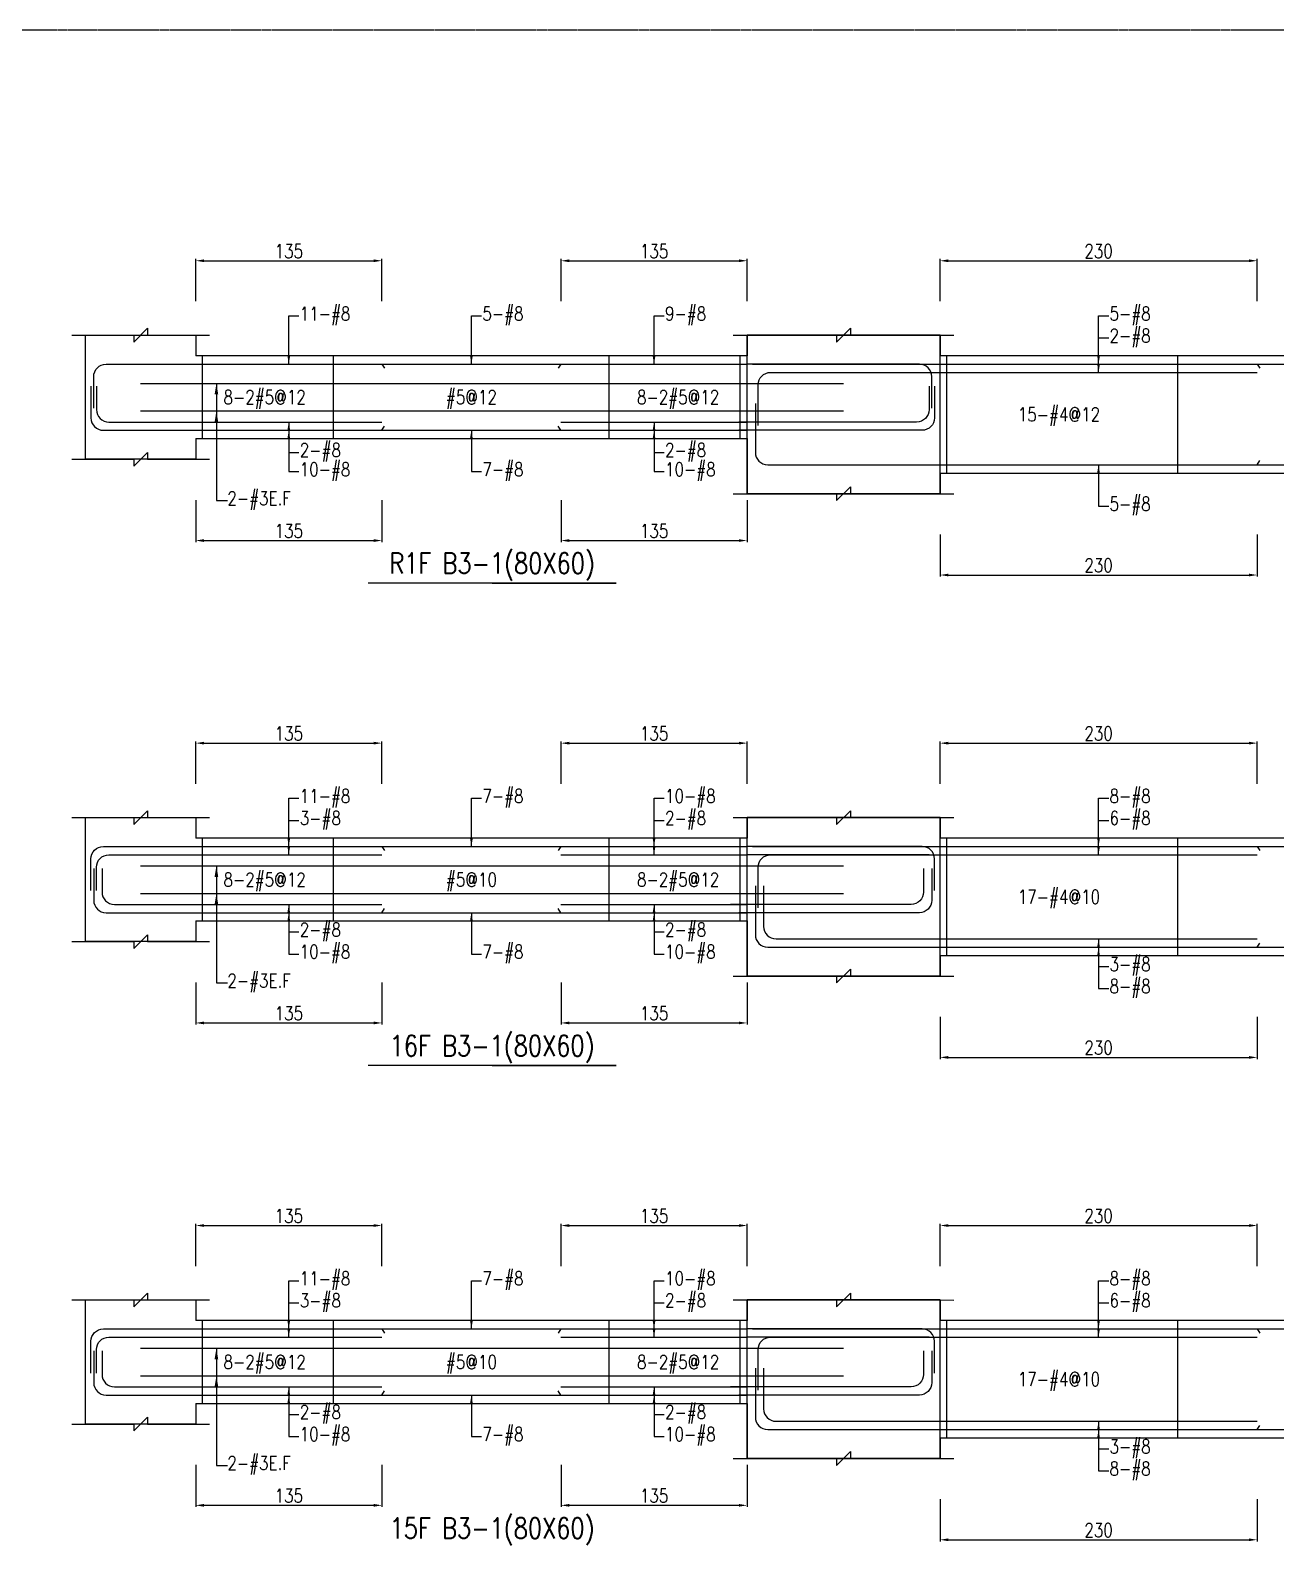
# Model space of a CAD drawing. Header units: millimetres. Extents: x 0 to 84580, y -12276 to 4373.
# Drawn here: x 40693 to 41597, y 969 to 2069 of the extents above; entities that cross this region are included whole.
import ezdxf
from ezdxf.enums import TextEntityAlignment as Align

# ---------------------------------------------------------------- set-up
doc = ezdxf.new("R2010")
doc.units = ezdxf.units.MM
doc.header["$MEASUREMENT"] = 0
doc.linetypes.add('CENTER', pattern=[2, 1.25, -0.25, 0.25, -0.25])
for name, color, linetype in [('S-DIM', 2, 'Continuous'), ('S-GRID', 1, 'CENTER'), ('S-LEADER', 2, 'Continuous'), ('S-RC', 130, 'Continuous'), ('S-REINF', 6, 'Continuous'), ('S-TEXT', 2, 'Continuous')]:
    doc.layers.add(name, color=color, linetype=linetype)
doc.styles.add('CS4', font='romans.shx', dxfattribs={"width": 0.8, "bigfont": 'lsp.shx'})
doc.styles.get("Standard").update_dxf_attribs({"font": 'arial.ttf'})
doc.dimstyles.new('ISO-25', dxfattribs={"dimtxt": 2.5, "dimasz": 2.5, "dimexe": 1.25, "dimexo": 0.625, "dimtad": 1, "dimtxsty": 'Standard', "dimcen": 2.5, "dimadec": 0, "dimazin": 0, "dimtfac": 1, "dimtmove": 0, "dimatfit": 3, "dimfxl": 0, "dimarcsym": 0})

# ---------------------------------------------------------------- blocks, each defined once
blk = doc.blocks.new('*D421')
at = {"layer": 'DEFPOINTS', "color": 0, "transparency": 16777216}
for p in [(40948.2, 1201.8), (40813.2, 1171.8), (40948.2, 1171.8)]:
    blk.add_point(p, dxfattribs=at)
at = {"layer": 'S-DIM', "color": 0, "lineweight": -2, "transparency": 16777216}
for p, q in [((40813.2, 1172.4), (40813.2, 1203.1)), ((40819.2, 1201.8), (40942.2, 1201.8)), ((40948.2, 1172.4), (40948.2, 1203.1))]:
    blk.add_line(p, q, dxfattribs=at)
at = {"layer": 'S-DIM', "color": 0, "transparency": 16777216}
for points in [[(40819.2, 1202.8), (40819.2, 1200.8), (40813.2, 1201.8)], [(40942.2, 1202.8), (40942.2, 1200.8), (40948.2, 1201.8)]]:
    blk.add_solid(points, dxfattribs=at)
at = {"layer": 'S-DIM', "color": 0, "transparency": 16777216, "insert": (40880.7, 1208.8), "char_height": 10, "attachment_point": 5, "style": 'CS4'}
blk.add_mtext('135', dxfattribs=at)
blk = doc.blocks.new('*D422')
at = {"layer": 'DEFPOINTS', "color": 0, "transparency": 16777216}
for p in [(41213.2, 1201.8), (41078.2, 1171.8), (41213.2, 1171.8)]:
    blk.add_point(p, dxfattribs=at)
at = {"layer": 'S-DIM', "color": 0, "lineweight": -2, "transparency": 16777216}
for p, q in [((41078.2, 1172.4), (41078.2, 1203.1)), ((41084.2, 1201.8), (41207.2, 1201.8)), ((41213.2, 1172.4), (41213.2, 1203.1))]:
    blk.add_line(p, q, dxfattribs=at)
at = {"layer": 'S-DIM', "color": 0, "transparency": 16777216}
for points in [[(41084.2, 1202.8), (41084.2, 1200.8), (41078.2, 1201.8)], [(41207.2, 1202.8), (41207.2, 1200.8), (41213.2, 1201.8)]]:
    blk.add_solid(points, dxfattribs=at)
at = {"layer": 'S-DIM', "color": 0, "transparency": 16777216, "insert": (41145.7, 1208.8), "char_height": 10, "attachment_point": 5, "style": 'CS4'}
blk.add_mtext('135', dxfattribs=at)
blk = doc.blocks.new('*D423')
at = {"layer": 'DEFPOINTS', "color": 0, "transparency": 16777216}
for p in [(40813.2, 1028.8), (40948.2, 1028.8), (40948.2, 998.8)]:
    blk.add_point(p, dxfattribs=at)
at = {"layer": 'S-DIM', "color": 0, "lineweight": -2, "transparency": 16777216}
for p, q in [((40813.2, 1028.2), (40813.2, 997.6)), ((40948.2, 1028.2), (40948.2, 997.6)), ((40819.2, 998.8), (40942.2, 998.8))]:
    blk.add_line(p, q, dxfattribs=at)
at = {"layer": 'S-DIM', "color": 0, "transparency": 16777216}
for points in [[(40819.2, 999.8), (40819.2, 997.8), (40813.2, 998.8)], [(40942.2, 999.8), (40942.2, 997.8), (40948.2, 998.8)]]:
    blk.add_solid(points, dxfattribs=at)
at = {"layer": 'S-DIM', "color": 0, "transparency": 16777216, "insert": (40880.7, 1005.8), "char_height": 10, "attachment_point": 5, "style": 'CS4'}
blk.add_mtext('135', dxfattribs=at)
blk = doc.blocks.new('*D424')
at = {"layer": 'DEFPOINTS', "color": 0, "transparency": 16777216}
for p in [(41078.2, 1028.8), (41213.2, 1028.8), (41213.2, 998.8)]:
    blk.add_point(p, dxfattribs=at)
at = {"layer": 'S-DIM', "color": 0, "lineweight": -2, "transparency": 16777216}
for p, q in [((41078.2, 1028.2), (41078.2, 997.6)), ((41213.2, 1028.2), (41213.2, 997.6)), ((41084.2, 998.8), (41207.2, 998.8))]:
    blk.add_line(p, q, dxfattribs=at)
at = {"layer": 'S-DIM', "color": 0, "transparency": 16777216}
for points in [[(41084.2, 999.8), (41084.2, 997.8), (41078.2, 998.8)], [(41207.2, 999.8), (41207.2, 997.8), (41213.2, 998.8)]]:
    blk.add_solid(points, dxfattribs=at)
at = {"layer": 'S-DIM', "color": 0, "transparency": 16777216, "insert": (41145.7, 1005.8), "char_height": 10, "attachment_point": 5, "style": 'CS4'}
blk.add_mtext('135', dxfattribs=at)
blk = doc.blocks.new('*D439')
at = {"layer": 'DEFPOINTS', "color": 0, "transparency": 16777216}
for p in [(40948.2, 1551.8), (40813.2, 1521.8), (40948.2, 1521.8)]:
    blk.add_point(p, dxfattribs=at)
at = {"layer": 'S-DIM', "color": 0, "lineweight": -2, "transparency": 16777216}
for p, q in [((40813.2, 1522.4), (40813.2, 1553.1)), ((40819.2, 1551.8), (40942.2, 1551.8)), ((40948.2, 1522.4), (40948.2, 1553.1))]:
    blk.add_line(p, q, dxfattribs=at)
at = {"layer": 'S-DIM', "color": 0, "transparency": 16777216}
for points in [[(40819.2, 1552.8), (40819.2, 1550.8), (40813.2, 1551.8)], [(40942.2, 1552.8), (40942.2, 1550.8), (40948.2, 1551.8)]]:
    blk.add_solid(points, dxfattribs=at)
at = {"layer": 'S-DIM', "color": 0, "transparency": 16777216, "insert": (40880.7, 1558.8), "char_height": 10, "attachment_point": 5, "style": 'CS4'}
blk.add_mtext('135', dxfattribs=at)
blk = doc.blocks.new('*D440')
at = {"layer": 'DEFPOINTS', "color": 0, "transparency": 16777216}
for p in [(41213.2, 1551.8), (41078.2, 1521.8), (41213.2, 1521.8)]:
    blk.add_point(p, dxfattribs=at)
at = {"layer": 'S-DIM', "color": 0, "lineweight": -2, "transparency": 16777216}
for p, q in [((41078.2, 1522.4), (41078.2, 1553.1)), ((41084.2, 1551.8), (41207.2, 1551.8)), ((41213.2, 1522.4), (41213.2, 1553.1))]:
    blk.add_line(p, q, dxfattribs=at)
at = {"layer": 'S-DIM', "color": 0, "transparency": 16777216}
for points in [[(41084.2, 1552.8), (41084.2, 1550.8), (41078.2, 1551.8)], [(41207.2, 1552.8), (41207.2, 1550.8), (41213.2, 1551.8)]]:
    blk.add_solid(points, dxfattribs=at)
at = {"layer": 'S-DIM', "color": 0, "transparency": 16777216, "insert": (41145.7, 1558.8), "char_height": 10, "attachment_point": 5, "style": 'CS4'}
blk.add_mtext('135', dxfattribs=at)
blk = doc.blocks.new('*D441')
at = {"layer": 'DEFPOINTS', "color": 0, "transparency": 16777216}
for p in [(40813.2, 1378.8), (40948.2, 1378.8), (40948.2, 1348.8)]:
    blk.add_point(p, dxfattribs=at)
at = {"layer": 'S-DIM', "color": 0, "lineweight": -2, "transparency": 16777216}
for p, q in [((40813.2, 1378.2), (40813.2, 1347.6)), ((40948.2, 1378.2), (40948.2, 1347.6)), ((40819.2, 1348.8), (40942.2, 1348.8))]:
    blk.add_line(p, q, dxfattribs=at)
at = {"layer": 'S-DIM', "color": 0, "transparency": 16777216}
for points in [[(40819.2, 1349.8), (40819.2, 1347.8), (40813.2, 1348.8)], [(40942.2, 1349.8), (40942.2, 1347.8), (40948.2, 1348.8)]]:
    blk.add_solid(points, dxfattribs=at)
at = {"layer": 'S-DIM', "color": 0, "transparency": 16777216, "insert": (40880.7, 1355.8), "char_height": 10, "attachment_point": 5, "style": 'CS4'}
blk.add_mtext('135', dxfattribs=at)
blk = doc.blocks.new('*D442')
at = {"layer": 'DEFPOINTS', "color": 0, "transparency": 16777216}
for p in [(41078.2, 1378.8), (41213.2, 1378.8), (41213.2, 1348.8)]:
    blk.add_point(p, dxfattribs=at)
at = {"layer": 'S-DIM', "color": 0, "lineweight": -2, "transparency": 16777216}
for p, q in [((41078.2, 1378.2), (41078.2, 1347.6)), ((41213.2, 1378.2), (41213.2, 1347.6)), ((41084.2, 1348.8), (41207.2, 1348.8))]:
    blk.add_line(p, q, dxfattribs=at)
at = {"layer": 'S-DIM', "color": 0, "transparency": 16777216}
for points in [[(41084.2, 1349.8), (41084.2, 1347.8), (41078.2, 1348.8)], [(41207.2, 1349.8), (41207.2, 1347.8), (41213.2, 1348.8)]]:
    blk.add_solid(points, dxfattribs=at)
at = {"layer": 'S-DIM', "color": 0, "transparency": 16777216, "insert": (41145.7, 1355.8), "char_height": 10, "attachment_point": 5, "style": 'CS4'}
blk.add_mtext('135', dxfattribs=at)
blk = doc.blocks.new('*D443')
at = {"layer": 'DEFPOINTS', "color": 0, "transparency": 16777216}
for p in [(40948.2, 1901.8), (40813.2, 1871.8), (40948.2, 1871.8)]:
    blk.add_point(p, dxfattribs=at)
at = {"layer": 'S-DIM', "color": 0, "lineweight": -2, "transparency": 16777216}
for p, q in [((40813.2, 1872.4), (40813.2, 1903.1)), ((40819.2, 1901.8), (40942.2, 1901.8)), ((40948.2, 1872.4), (40948.2, 1903.1))]:
    blk.add_line(p, q, dxfattribs=at)
at = {"layer": 'S-DIM', "color": 0, "transparency": 16777216}
for points in [[(40819.2, 1902.8), (40819.2, 1900.8), (40813.2, 1901.8)], [(40942.2, 1902.8), (40942.2, 1900.8), (40948.2, 1901.8)]]:
    blk.add_solid(points, dxfattribs=at)
at = {"layer": 'S-DIM', "color": 0, "transparency": 16777216, "insert": (40880.7, 1908.8), "char_height": 10, "attachment_point": 5, "style": 'CS4'}
blk.add_mtext('135', dxfattribs=at)
blk = doc.blocks.new('*D444')
at = {"layer": 'DEFPOINTS', "color": 0, "transparency": 16777216}
for p in [(41213.2, 1901.8), (41078.2, 1871.8), (41213.2, 1871.8)]:
    blk.add_point(p, dxfattribs=at)
at = {"layer": 'S-DIM', "color": 0, "lineweight": -2, "transparency": 16777216}
for p, q in [((41078.2, 1872.4), (41078.2, 1903.1)), ((41084.2, 1901.8), (41207.2, 1901.8)), ((41213.2, 1872.4), (41213.2, 1903.1))]:
    blk.add_line(p, q, dxfattribs=at)
at = {"layer": 'S-DIM', "color": 0, "transparency": 16777216}
for points in [[(41084.2, 1902.8), (41084.2, 1900.8), (41078.2, 1901.8)], [(41207.2, 1902.8), (41207.2, 1900.8), (41213.2, 1901.8)]]:
    blk.add_solid(points, dxfattribs=at)
at = {"layer": 'S-DIM', "color": 0, "transparency": 16777216, "insert": (41145.7, 1908.8), "char_height": 10, "attachment_point": 5, "style": 'CS4'}
blk.add_mtext('135', dxfattribs=at)
blk = doc.blocks.new('*D445')
at = {"layer": 'DEFPOINTS', "color": 0, "transparency": 16777216}
for p in [(40813.2, 1728.8), (40948.2, 1728.8), (40948.2, 1698.8)]:
    blk.add_point(p, dxfattribs=at)
at = {"layer": 'S-DIM', "color": 0, "lineweight": -2, "transparency": 16777216}
for p, q in [((40813.2, 1728.2), (40813.2, 1697.6)), ((40948.2, 1728.2), (40948.2, 1697.6)), ((40819.2, 1698.8), (40942.2, 1698.8))]:
    blk.add_line(p, q, dxfattribs=at)
at = {"layer": 'S-DIM', "color": 0, "transparency": 16777216}
for points in [[(40819.2, 1699.8), (40819.2, 1697.8), (40813.2, 1698.8)], [(40942.2, 1699.8), (40942.2, 1697.8), (40948.2, 1698.8)]]:
    blk.add_solid(points, dxfattribs=at)
at = {"layer": 'S-DIM', "color": 0, "transparency": 16777216, "insert": (40880.7, 1705.8), "char_height": 10, "attachment_point": 5, "style": 'CS4'}
blk.add_mtext('135', dxfattribs=at)
blk = doc.blocks.new('*D446')
at = {"layer": 'DEFPOINTS', "color": 0, "transparency": 16777216}
for p in [(41078.2, 1728.8), (41213.2, 1728.8), (41213.2, 1698.8)]:
    blk.add_point(p, dxfattribs=at)
at = {"layer": 'S-DIM', "color": 0, "lineweight": -2, "transparency": 16777216}
for p, q in [((41078.2, 1728.2), (41078.2, 1697.6)), ((41213.2, 1728.2), (41213.2, 1697.6)), ((41084.2, 1698.8), (41207.2, 1698.8))]:
    blk.add_line(p, q, dxfattribs=at)
at = {"layer": 'S-DIM', "color": 0, "transparency": 16777216}
for points in [[(41084.2, 1699.8), (41084.2, 1697.8), (41078.2, 1698.8)], [(41207.2, 1699.8), (41207.2, 1697.8), (41213.2, 1698.8)]]:
    blk.add_solid(points, dxfattribs=at)
at = {"layer": 'S-DIM', "color": 0, "transparency": 16777216, "insert": (41145.7, 1705.8), "char_height": 10, "attachment_point": 5, "style": 'CS4'}
blk.add_mtext('135', dxfattribs=at)
blk = doc.blocks.new('*D447')
at = {"layer": 'DEFPOINTS', "color": 0, "transparency": 16777216}
for p in [(41583.2, 1201.8), (41353.2, 1171.8), (41583.2, 1171.8)]:
    blk.add_point(p, dxfattribs=at)
at = {"layer": 'S-DIM', "color": 0, "lineweight": -2, "transparency": 16777216}
for p, q in [((41353.2, 1172.4), (41353.2, 1203.1)), ((41359.2, 1201.8), (41577.2, 1201.8)), ((41583.2, 1172.4), (41583.2, 1203.1))]:
    blk.add_line(p, q, dxfattribs=at)
at = {"layer": 'S-DIM', "color": 0, "transparency": 16777216}
for points in [[(41359.2, 1202.8), (41359.2, 1200.8), (41353.2, 1201.8)], [(41577.2, 1202.8), (41577.2, 1200.8), (41583.2, 1201.8)]]:
    blk.add_solid(points, dxfattribs=at)
at = {"layer": 'S-DIM', "color": 0, "transparency": 16777216, "insert": (41468.2, 1208.8), "char_height": 10, "attachment_point": 5, "style": 'CS4'}
blk.add_mtext('230', dxfattribs=at)
blk = doc.blocks.new('*D449')
at = {"layer": 'DEFPOINTS', "color": 0, "transparency": 16777216}
for p in [(41353.2, 1003.8), (41583.2, 1003.8), (41583.2, 973.8)]:
    blk.add_point(p, dxfattribs=at)
at = {"layer": 'S-DIM', "color": 0, "lineweight": -2, "transparency": 16777216}
for p, q in [((41353.2, 1003.2), (41353.2, 972.6)), ((41583.2, 1003.2), (41583.2, 972.6)), ((41359.2, 973.8), (41577.2, 973.8))]:
    blk.add_line(p, q, dxfattribs=at)
at = {"layer": 'S-DIM', "color": 0, "transparency": 16777216}
for points in [[(41359.2, 974.8), (41359.2, 972.8), (41353.2, 973.8)], [(41577.2, 974.8), (41577.2, 972.8), (41583.2, 973.8)]]:
    blk.add_solid(points, dxfattribs=at)
at = {"layer": 'S-DIM', "color": 0, "transparency": 16777216, "insert": (41468.2, 980.8), "char_height": 10, "attachment_point": 5, "style": 'CS4'}
blk.add_mtext('230', dxfattribs=at)
blk = doc.blocks.new('*D451')
at = {"layer": 'DEFPOINTS', "color": 0, "transparency": 16777216}
for p in [(41583.2, 1551.8), (41353.2, 1521.8), (41583.2, 1521.8)]:
    blk.add_point(p, dxfattribs=at)
at = {"layer": 'S-DIM', "color": 0, "lineweight": -2, "transparency": 16777216}
for p, q in [((41353.2, 1522.4), (41353.2, 1553.1)), ((41359.2, 1551.8), (41577.2, 1551.8)), ((41583.2, 1522.4), (41583.2, 1553.1))]:
    blk.add_line(p, q, dxfattribs=at)
at = {"layer": 'S-DIM', "color": 0, "transparency": 16777216}
for points in [[(41359.2, 1552.8), (41359.2, 1550.8), (41353.2, 1551.8)], [(41577.2, 1552.8), (41577.2, 1550.8), (41583.2, 1551.8)]]:
    blk.add_solid(points, dxfattribs=at)
at = {"layer": 'S-DIM', "color": 0, "transparency": 16777216, "insert": (41468.2, 1558.8), "char_height": 10, "attachment_point": 5, "style": 'CS4'}
blk.add_mtext('230', dxfattribs=at)
blk = doc.blocks.new('*D461')
at = {"layer": 'DEFPOINTS', "color": 0, "transparency": 16777216}
for p in [(41353.2, 1353.8), (41583.2, 1353.8), (41583.2, 1323.8)]:
    blk.add_point(p, dxfattribs=at)
at = {"layer": 'S-DIM', "color": 0, "lineweight": -2, "transparency": 16777216}
for p, q in [((41353.2, 1353.2), (41353.2, 1322.6)), ((41583.2, 1353.2), (41583.2, 1322.6)), ((41359.2, 1323.8), (41577.2, 1323.8))]:
    blk.add_line(p, q, dxfattribs=at)
at = {"layer": 'S-DIM', "color": 0, "transparency": 16777216}
for points in [[(41359.2, 1324.8), (41359.2, 1322.8), (41353.2, 1323.8)], [(41577.2, 1324.8), (41577.2, 1322.8), (41583.2, 1323.8)]]:
    blk.add_solid(points, dxfattribs=at)
at = {"layer": 'S-DIM', "color": 0, "transparency": 16777216, "insert": (41468.2, 1330.8), "char_height": 10, "attachment_point": 5, "style": 'CS4'}
blk.add_mtext('230', dxfattribs=at)
blk = doc.blocks.new('*D463')
at = {"layer": 'DEFPOINTS', "color": 0, "transparency": 16777216}
for p in [(41583.2, 1901.8), (41353.2, 1871.8), (41583.2, 1871.8)]:
    blk.add_point(p, dxfattribs=at)
at = {"layer": 'S-DIM', "color": 0, "lineweight": -2, "transparency": 16777216}
for p, q in [((41353.2, 1872.4), (41353.2, 1903.1)), ((41359.2, 1901.8), (41577.2, 1901.8)), ((41583.2, 1872.4), (41583.2, 1903.1))]:
    blk.add_line(p, q, dxfattribs=at)
at = {"layer": 'S-DIM', "color": 0, "transparency": 16777216}
for points in [[(41359.2, 1902.8), (41359.2, 1900.8), (41353.2, 1901.8)], [(41577.2, 1902.8), (41577.2, 1900.8), (41583.2, 1901.8)]]:
    blk.add_solid(points, dxfattribs=at)
at = {"layer": 'S-DIM', "color": 0, "transparency": 16777216, "insert": (41468.2, 1908.8), "char_height": 10, "attachment_point": 5, "style": 'CS4'}
blk.add_mtext('230', dxfattribs=at)
blk = doc.blocks.new('*D465')
at = {"layer": 'DEFPOINTS', "color": 0, "transparency": 16777216}
for p in [(41353.2, 1703.8), (41583.2, 1703.8), (41583.2, 1673.8)]:
    blk.add_point(p, dxfattribs=at)
at = {"layer": 'S-DIM', "color": 0, "lineweight": -2, "transparency": 16777216}
for p, q in [((41353.2, 1703.2), (41353.2, 1672.6)), ((41583.2, 1703.2), (41583.2, 1672.6)), ((41359.2, 1673.8), (41577.2, 1673.8))]:
    blk.add_line(p, q, dxfattribs=at)
at = {"layer": 'S-DIM', "color": 0, "transparency": 16777216}
for points in [[(41359.2, 1674.8), (41359.2, 1672.8), (41353.2, 1673.8)], [(41577.2, 1674.8), (41577.2, 1672.8), (41583.2, 1673.8)]]:
    blk.add_solid(points, dxfattribs=at)
at = {"layer": 'S-DIM', "color": 0, "transparency": 16777216, "insert": (41468.2, 1680.8), "char_height": 10, "attachment_point": 5, "style": 'CS4'}
blk.add_mtext('230', dxfattribs=at)

msp = doc.modelspace()

# ---------------------------------------------------------------- linework, layer by layer
at = {"layer": 'S-GRID'}
msp.add_lwpolyline([(39061, 0), (42290, 0), (42290, 2069), (39061, 2069), (39061, 0)], dxfattribs=at)
at = {"layer": 'S-RC'}
for points in [[(40723.154, 1847.802), (40768.154, 1847.793), (40768.154, 1842.793), (40778.155, 1852.791), (40778.154, 1847.791), (40823.154, 1847.782)], [(41203.154, 1847.802), (41278.154, 1847.787), (41278.154, 1842.787), (41288.155, 1852.785), (41288.154, 1847.785), (41363.154, 1847.77)], [(41203.154, 1847.802), (41278.154, 1847.787), (41278.154, 1842.787), (41288.155, 1852.785), (41288.154, 1847.785), (41363.154, 1847.77)], [(40813.154, 1772.802), (40813.154, 1757.802), (40733.154, 1757.802), (40733.154, 1847.802), (40813.154, 1847.802), (40813.154, 1832.802)], [(41213.154, 1772.802), (41213.154, 1732.802), (41353.154, 1732.802), (41353.154, 1847.802), (41213.154, 1847.802), (41213.154, 1832.802)], [(41353.154, 1747.802), (41353.154, 1732.802), (41213.154, 1732.802), (41213.154, 1847.802), (41353.154, 1847.802), (41353.154, 1832.802)], [(41213.154, 1832.802), (40813.154, 1832.802)], [(42043.154, 1832.802), (41353.154, 1832.802)], [(40813.154, 1772.802), (41213.154, 1772.802)], [(40723.154, 1757.802), (40768.154, 1757.793), (40768.154, 1752.793), (40778.155, 1762.791), (40778.154, 1757.791), (40823.154, 1757.782)], [(41353.154, 1747.802), (42043.154, 1747.802)], [(41203.154, 1732.802), (41278.154, 1732.787), (41278.154, 1727.787), (41288.155, 1737.785), (41288.154, 1732.785), (41363.154, 1732.77)], [(41203.154, 1732.802), (41278.154, 1732.787), (41278.154, 1727.787), (41288.155, 1737.785), (41288.154, 1732.785), (41363.154, 1732.77)], [(41028.154, 1667.802), (41118.154, 1667.802), (40938.154, 1667.802)], [(40723.154, 1497.802), (40768.154, 1497.793), (40768.154, 1492.793), (40778.155, 1502.791), (40778.154, 1497.791), (40823.154, 1497.782)], [(40813.154, 1422.802), (40813.154, 1407.802), (40733.154, 1407.802), (40733.154, 1497.802), (40813.154, 1497.802), (40813.154, 1482.802)], [(41203.154, 1497.802), (41278.154, 1497.787), (41278.154, 1492.787), (41288.155, 1502.785), (41288.154, 1497.785), (41363.154, 1497.77)], [(41203.154, 1497.802), (41278.154, 1497.787), (41278.154, 1492.787), (41288.155, 1502.785), (41288.154, 1497.785), (41363.154, 1497.77)], [(41213.154, 1422.802), (41213.154, 1382.802), (41353.154, 1382.802), (41353.154, 1497.802), (41213.154, 1497.802), (41213.154, 1482.802)], [(41353.154, 1397.802), (41353.154, 1382.802), (41213.154, 1382.802), (41213.154, 1497.802), (41353.154, 1497.802), (41353.154, 1482.802)], [(41213.154, 1482.802), (40813.154, 1482.802)], [(42043.154, 1482.802), (41353.154, 1482.802)], [(40813.154, 1422.802), (41213.154, 1422.802)], [(40723.154, 1407.802), (40768.154, 1407.793), (40768.154, 1402.793), (40778.155, 1412.791), (40778.154, 1407.791), (40823.154, 1407.782)], [(41353.154, 1397.802), (42043.154, 1397.802)], [(41203.154, 1382.802), (41278.154, 1382.787), (41278.154, 1377.787), (41288.155, 1387.785), (41288.154, 1382.785), (41363.154, 1382.77)], [(41203.154, 1382.802), (41278.154, 1382.787), (41278.154, 1377.787), (41288.155, 1387.785), (41288.154, 1382.785), (41363.154, 1382.77)], [(41028.154, 1317.802), (41118.154, 1317.802), (40938.154, 1317.802)], [(40723.154, 1147.802), (40768.154, 1147.793), (40768.154, 1142.793), (40778.155, 1152.791), (40778.154, 1147.791), (40823.154, 1147.782)], [(40813.154, 1072.802), (40813.154, 1057.802), (40733.154, 1057.802), (40733.154, 1147.802), (40813.154, 1147.802), (40813.154, 1132.802)], [(41203.154, 1147.802), (41278.154, 1147.787), (41278.154, 1142.787), (41288.155, 1152.785), (41288.154, 1147.785), (41363.154, 1147.77)], [(41203.154, 1147.802), (41278.154, 1147.787), (41278.154, 1142.787), (41288.155, 1152.785), (41288.154, 1147.785), (41363.154, 1147.77)], [(41213.154, 1072.802), (41213.154, 1032.802), (41353.154, 1032.802), (41353.154, 1147.802), (41213.154, 1147.802), (41213.154, 1132.802)], [(41353.154, 1047.802), (41353.154, 1032.802), (41213.154, 1032.802), (41213.154, 1147.802), (41353.154, 1147.802), (41353.154, 1132.802)], [(41213.154, 1132.802), (40813.154, 1132.802)], [(42043.154, 1132.802), (41353.154, 1132.802)], [(40813.154, 1072.802), (41213.154, 1072.802)], [(40723.154, 1057.802), (40768.154, 1057.793), (40768.154, 1052.793), (40778.155, 1062.791), (40778.154, 1057.791), (40823.154, 1057.782)], [(41353.154, 1047.802), (42043.154, 1047.802)], [(41203.154, 1032.802), (41278.154, 1032.787), (41278.154, 1027.787), (41288.155, 1037.785), (41288.154, 1032.785), (41363.154, 1032.77)], [(41203.154, 1032.802), (41278.154, 1032.787), (41278.154, 1027.787), (41288.155, 1037.785), (41288.154, 1032.785), (41363.154, 1032.77)]]:
    msp.add_lwpolyline(points, dxfattribs=at)
at = {"layer": 'S-REINF'}
for points in [[(40739.154, 1794.802), (40739.154, 1817.802, -0.41421356), (40748.154, 1826.802), (40813.154, 1826.802)], [(41347.154, 1794.802), (41347.154, 1817.802, 0.41421356), (41338.154, 1826.802), (41213.154, 1826.802)], [(41221.154, 1782.302), (41221.154, 1811.802, -0.41421356), (41230.154, 1820.802), (41353.154, 1820.802)], [(40737.154, 1810.802), (40737.154, 1787.802, 0.41421356), (40746.154, 1778.802), (40813.154, 1778.802)], [(40741.154, 1810.802), (40741.154, 1793.802, 0.41421356), (40750.154, 1784.802), (40813.154, 1784.802)], [(41349.154, 1810.802), (41349.154, 1787.802, -0.41421356), (41340.154, 1778.802), (41207.154, 1778.802)], [(41345.154, 1810.802), (41345.154, 1793.802, -0.41421356), (41336.154, 1784.802), (41207.154, 1784.802)], [(41219.154, 1798.302), (41219.154, 1762.802, 0.41421356), (41228.154, 1753.802), (41353.154, 1753.802)], [(40737.154, 1444.802), (40737.154, 1467.802, -0.41421356), (40746.154, 1476.802), (40813.154, 1476.802)], [(41349.154, 1444.802), (41349.154, 1467.802, 0.41421356), (41340.154, 1476.802), (41213.154, 1476.802)], [(40741.154, 1444.802), (40741.154, 1461.802, -0.41421356), (40750.154, 1470.802), (40813.154, 1470.802)], [(41221.154, 1432.302), (41221.154, 1461.802, -0.41421356), (41230.154, 1470.802), (41353.154, 1470.802)], [(40739.154, 1460.802), (40739.154, 1437.802, 0.41421356), (40748.154, 1428.802), (40813.154, 1428.802)], [(40745.154, 1460.802), (40745.154, 1443.802, 0.41421356), (40754.154, 1434.802), (40813.154, 1434.802)], [(41341.154, 1460.802), (41341.154, 1443.802, -0.41421356), (41332.154, 1434.802), (41201.154, 1434.802)], [(41347.154, 1460.802), (41347.154, 1437.802, -0.41421356), (41338.154, 1428.802), (41207.154, 1428.802)], [(41219.154, 1448.302), (41219.154, 1412.802, 0.41421356), (41228.154, 1403.802), (41353.154, 1403.802)], [(41225.154, 1448.302), (41225.154, 1418.802, 0.41421356), (41234.154, 1409.802), (41353.154, 1409.802)], [(40737.154, 1094.802), (40737.154, 1117.802, -0.41421356), (40746.154, 1126.802), (40813.154, 1126.802)], [(41349.154, 1094.802), (41349.154, 1117.802, 0.41421356), (41340.154, 1126.802), (41213.154, 1126.802)], [(40741.154, 1094.802), (40741.154, 1111.802, -0.41421356), (40750.154, 1120.802), (40813.154, 1120.802)], [(41221.154, 1082.302), (41221.154, 1111.802, -0.41421356), (41230.154, 1120.802), (41353.154, 1120.802)], [(40739.154, 1110.802), (40739.154, 1087.802, 0.41421356), (40748.154, 1078.802), (40813.154, 1078.802)], [(40745.154, 1110.802), (40745.154, 1093.802, 0.41421356), (40754.154, 1084.802), (40813.154, 1084.802)], [(41341.154, 1110.802), (41341.154, 1093.802, -0.41421356), (41332.154, 1084.802), (41201.154, 1084.802)], [(41347.154, 1110.802), (41347.154, 1087.802, -0.41421356), (41338.154, 1078.802), (41207.154, 1078.802)], [(41219.154, 1098.302), (41219.154, 1062.802, 0.41421356), (41228.154, 1053.802), (41353.154, 1053.802)], [(41225.154, 1098.302), (41225.154, 1068.802, 0.41421356), (41234.154, 1059.802), (41353.154, 1059.802)]]:
    msp.add_lwpolyline(points, format="xyb", dxfattribs=at)
for points in [[(40813.154, 1826.802), (40948.154, 1826.802)], [(40948.154, 1826.802), (40950.154, 1823.802)], [(40948.154, 1826.802), (41078.154, 1826.802)], [(41078.154, 1826.802), (41076.154, 1823.802)], [(41078.154, 1826.802), (41213.154, 1826.802)], [(41217.154, 1826.802), (41353.154, 1826.802)], [(41353.154, 1826.802), (41583.154, 1826.802)], [(41583.154, 1826.802), (41585.154, 1823.802)], [(41583.154, 1826.802), (41813.154, 1826.802)], [(41353.154, 1820.802), (41583.154, 1820.802)], [(40813.154, 1784.802), (40948.154, 1784.802)], [(41078.154, 1784.802), (41213.154, 1784.802)], [(40813.154, 1778.802), (40948.154, 1778.802)], [(40948.154, 1778.802), (40950.154, 1781.802)], [(40948.154, 1778.802), (41078.154, 1778.802)], [(41078.154, 1778.802), (41076.154, 1781.802)], [(41078.154, 1778.802), (41213.154, 1778.802)], [(41353.154, 1753.802), (41583.154, 1753.802)], [(41583.154, 1753.802), (41585.154, 1756.802)], [(41583.154, 1753.802), (41813.154, 1753.802)], [(40813.154, 1476.802), (40948.154, 1476.802)], [(40948.154, 1476.802), (40950.154, 1473.802)], [(40948.154, 1476.802), (41078.154, 1476.802)], [(41078.154, 1476.802), (41076.154, 1473.802)], [(41078.154, 1476.802), (41213.154, 1476.802)], [(41217.154, 1476.802), (41353.154, 1476.802)], [(41353.154, 1476.802), (41583.154, 1476.802)], [(41583.154, 1476.802), (41585.154, 1473.802)], [(41583.154, 1476.802), (41813.154, 1476.802)], [(40813.154, 1470.802), (40948.154, 1470.802)], [(41078.154, 1470.802), (41213.154, 1470.802)], [(41345.154, 1470.802), (41213.154, 1470.802)], [(41353.154, 1470.802), (41583.154, 1470.802)], [(40813.154, 1434.802), (40948.154, 1434.802)], [(40948.154, 1428.802), (40950.154, 1431.802)], [(41078.154, 1428.802), (41076.154, 1431.802)], [(41078.154, 1434.802), (41213.154, 1434.802)], [(40813.154, 1428.802), (40948.154, 1428.802)], [(40948.154, 1428.802), (41078.154, 1428.802)], [(41078.154, 1428.802), (41213.154, 1428.802)], [(41353.154, 1409.802), (41583.154, 1409.802)], [(41353.154, 1403.802), (41583.154, 1403.802)], [(41583.154, 1403.802), (41585.154, 1406.802)], [(41583.154, 1403.802), (41813.154, 1403.802)], [(40813.154, 1126.802), (40948.154, 1126.802)], [(40948.154, 1126.802), (40950.154, 1123.802)], [(40948.154, 1126.802), (41078.154, 1126.802)], [(41078.154, 1126.802), (41076.154, 1123.802)], [(41078.154, 1126.802), (41213.154, 1126.802)], [(41217.154, 1126.802), (41353.154, 1126.802)], [(41353.154, 1126.802), (41583.154, 1126.802)], [(41583.154, 1126.802), (41585.154, 1123.802)], [(41583.154, 1126.802), (41813.154, 1126.802)], [(40813.154, 1120.802), (40948.154, 1120.802)], [(41078.154, 1120.802), (41213.154, 1120.802)], [(41345.154, 1120.802), (41213.154, 1120.802)], [(41353.154, 1120.802), (41583.154, 1120.802)], [(40813.154, 1084.802), (40948.154, 1084.802)], [(40813.154, 1078.802), (40948.154, 1078.802)], [(40948.154, 1078.802), (40950.154, 1081.802)], [(40948.154, 1078.802), (41078.154, 1078.802)], [(41078.154, 1078.802), (41076.154, 1081.802)], [(41078.154, 1084.802), (41213.154, 1084.802)], [(41078.154, 1078.802), (41213.154, 1078.802)], [(41353.154, 1059.802), (41583.154, 1059.802)], [(41583.154, 1053.802), (41585.154, 1056.802)], [(41353.154, 1053.802), (41583.154, 1053.802)], [(41583.154, 1053.802), (41813.154, 1053.802)]]:
    msp.add_lwpolyline(points, dxfattribs=at)
at = {"layer": 'S-REINF', "color": 1}
for points in [[(40818.154, 1772.802), (40818.154, 1832.802)], [(40913.154, 1772.802), (40913.154, 1832.802)], [(41113.154, 1772.802), (41113.154, 1832.802)], [(41208.154, 1772.802), (41208.154, 1832.802)], [(41358.154, 1747.802), (41358.154, 1832.802)], [(41525.654, 1747.802), (41525.654, 1832.802)], [(40773.154, 1812.802), (41283.154, 1812.802)], [(40773.154, 1792.802), (41283.154, 1792.802)], [(40818.154, 1422.802), (40818.154, 1482.802)], [(40913.154, 1422.802), (40913.154, 1482.802)], [(41113.154, 1422.802), (41113.154, 1482.802)], [(41208.154, 1422.802), (41208.154, 1482.802)], [(41358.154, 1397.802), (41358.154, 1482.802)], [(41525.654, 1397.802), (41525.654, 1482.802)], [(40773.154, 1462.802), (41283.154, 1462.802)], [(40773.154, 1442.802), (41283.154, 1442.802)], [(40818.154, 1072.802), (40818.154, 1132.802)], [(40913.154, 1072.802), (40913.154, 1132.802)], [(41113.154, 1072.802), (41113.154, 1132.802)], [(41208.154, 1072.802), (41208.154, 1132.802)], [(41358.154, 1047.802), (41358.154, 1132.802)], [(41525.654, 1047.802), (41525.654, 1132.802)], [(40773.154, 1112.802), (41283.154, 1112.802)], [(40773.154, 1092.802), (41283.154, 1092.802)]]:
    msp.add_lwpolyline(points, dxfattribs=at)

# ---------------------------------------------------------------- texts
at = {"layer": 'S-LEADER', "char_height": 10, "attachment_point": 4, "style": 'CS4'}
for s, insert in [('11-#8', (40888.654, 1861.802)), ('5-#8', (41021.154, 1861.802)), ('9-#8', (41153.654, 1861.802)), ('5-#8', (41476.154, 1861.802)), ('2-#8', (41476.154, 1845.802)), ('2-#8', (40888.654, 1762.802)), ('2-#8', (41153.654, 1762.802)), ('10-#8', (40888.654, 1748.802)), ('7-#8', (41021.154, 1748.802)), ('10-#8', (41153.654, 1748.802)), ('5-#8', (41476.154, 1723.802)), ('11-#8', (40888.654, 1511.802)), ('7-#8', (41021.154, 1511.802)), ('10-#8', (41153.654, 1511.802)), ('8-#8', (41476.154, 1511.802)), ('3-#8', (40888.654, 1495.802)), ('2-#8', (41153.654, 1495.802)), ('6-#8', (41476.154, 1495.802)), ('2-#8', (40888.654, 1414.802)), ('2-#8', (41153.654, 1414.802)), ('10-#8', (40888.654, 1398.802)), ('7-#8', (41021.154, 1398.802)), ('10-#8', (41153.654, 1398.802)), ('3-#8', (41476.154, 1389.802)), ('8-#8', (41476.154, 1373.802)), ('11-#8', (40888.654, 1161.802)), ('7-#8', (41021.154, 1161.802)), ('10-#8', (41153.654, 1161.802)), ('8-#8', (41476.154, 1161.802)), ('3-#8', (40888.654, 1145.802)), ('2-#8', (41153.654, 1145.802)), ('6-#8', (41476.154, 1145.802)), ('2-#8', (40888.654, 1064.802)), ('2-#8', (41153.654, 1064.802)), ('10-#8', (40888.654, 1048.802)), ('7-#8', (41021.154, 1048.802)), ('10-#8', (41153.654, 1048.802)), ('3-#8', (41476.154, 1039.802)), ('8-#8', (41476.154, 1023.802))]:
    msp.add_mtext(s, dxfattribs=dict(at, insert=insert))
at = {"layer": 'S-LEADER', "color": 3, "char_height": 10, "attachment_point": 4, "style": 'CS4'}
for insert in [(40836.154, 1727.802), (40836.154, 1377.802), (40836.154, 1027.802)]:
    msp.add_mtext('2-#3E.F', dxfattribs=dict(at, insert=insert))
at = {"layer": 'S-RC', "style": 'CS4', "width": 0.8}
for s, p in [('R1F B3-1(80X60)', (41028.154, 1674.802)), ('16F B3-1(80X60)', (41028.154, 1324.802)), ('15F B3-1(80X60)', (41028.154, 974.802))]:
    msp.add_text(s, height=15, dxfattribs=at).set_placement(p, align=Align.CENTER)
at = {"layer": 'S-TEXT', "color": 1, "style": 'CS4', "width": 0.8}
for s, p in [('8-2#5@12', (40863.154, 1797.802)), ('#5@12', (41013.154, 1797.802)), ('8-2#5@12', (41163.154, 1797.802)), ('15-#4@12', (41439.404, 1785.302)), ('8-2#5@12', (40863.154, 1447.802)), ('#5@10', (41013.154, 1447.802)), ('8-2#5@12', (41163.154, 1447.802)), ('17-#4@10', (41439.404, 1435.302)), ('8-2#5@12', (40863.154, 1097.802)), ('#5@10', (41013.154, 1097.802)), ('8-2#5@12', (41163.154, 1097.802)), ('17-#4@10', (41439.404, 1085.302))]:
    msp.add_text(s, height=10, dxfattribs=at).set_placement(p, align=Align.CENTER)

# ---------------------------------------------------------------- dimensions: what is measured, and where the dimension line sits
at = {"layer": 'S-DIM'}
for p1, p2, distance, picture, middle in [((40813.154, 1871.802), (40948.154, 1871.802), 30, '*D443', (40880.654, 1908.802)), ((41078.154, 1871.802), (41213.154, 1871.802), 30, '*D444', (41145.654, 1908.802)), ((41353.154, 1871.802), (41583.154, 1871.802), 30, '*D463', (41468.154, 1908.802)), ((40813.154, 1728.802), (40948.154, 1728.802), -30, '*D445', (40880.654, 1705.802)), ((41078.154, 1728.802), (41213.154, 1728.802), -30, '*D446', (41145.654, 1705.802)), ((41353.154, 1703.802), (41583.154, 1703.802), -30, '*D465', (41468.154, 1680.802)), ((40813.154, 1521.802), (40948.154, 1521.802), 30, '*D439', (40880.654, 1558.802)), ((41078.154, 1521.802), (41213.154, 1521.802), 30, '*D440', (41145.654, 1558.802)), ((41353.154, 1521.802), (41583.154, 1521.802), 30, '*D451', (41468.154, 1558.802)), ((40813.154, 1378.802), (40948.154, 1378.802), -30, '*D441', (40880.654, 1355.802)), ((41078.154, 1378.802), (41213.154, 1378.802), -30, '*D442', (41145.654, 1355.802)), ((41353.154, 1353.802), (41583.154, 1353.802), -30, '*D461', (41468.154, 1330.802)), ((40813.154, 1171.802), (40948.154, 1171.802), 30, '*D421', (40880.654, 1208.802)), ((41078.154, 1171.802), (41213.154, 1171.802), 30, '*D422', (41145.654, 1208.802)), ((41353.154, 1171.802), (41583.154, 1171.802), 30, '*D447', (41468.154, 1208.802)), ((40813.154, 1028.802), (40948.154, 1028.802), -30, '*D423', (40880.654, 1005.802)), ((41078.154, 1028.802), (41213.154, 1028.802), -30, '*D424', (41145.654, 1005.802)), ((41353.154, 1003.802), (41583.154, 1003.802), -30, '*D449', (41468.154, 980.802))]:
    dim = msp.add_aligned_dim(p1=p1, p2=p2, distance=distance, dimstyle='ISO-25', override={"dimtxt": 10, "dimasz": 6, "dimgap": 2, "dimtxsty": 'CS4'}, dxfattribs=at)
    dim.commit()
    dim.dimension.update_dxf_attribs({"geometry": picture, "text_midpoint": middle})

# ---------------------------------------------------------------- leaders
at = {"layer": 'S-LEADER', "annotation_type": 0, "has_hookline": 1, "hookline_direction": 0}
for points, override, text_width in [([(40880.654, 1826.802), (40880.654, 1861.802), (40888.029, 1861.802)], {"dimasz": 6, "dimtad": 0}, 37.333), ([(41013.154, 1826.802), (41013.154, 1861.802), (41020.529, 1861.802)], {"dimasz": 6, "dimtad": 0}, 30.857), ([(41145.654, 1826.802), (41145.654, 1861.802), (41153.029, 1861.802)], {"dimasz": 6, "dimtad": 0}, 30.857), ([(41468.154, 1826.802), (41468.154, 1861.802), (41475.529, 1861.802)], {"dimasz": 6, "dimtad": 0}, 30.857), ([(41468.154, 1820.802), (41468.154, 1845.802), (41475.529, 1845.802)], {"dimasz": 6, "dimtad": 0}, 30.857), ([(40828.154, 1792.802), (40828.154, 1727.802), (40835.529, 1727.802)], {"dimasz": 8, "dimtad": 0}, 49.524), ([(40880.654, 1784.802), (40880.654, 1762.802), (40888.029, 1762.802)], {"dimasz": 6, "dimtad": 0}, 30.857), ([(41145.654, 1784.802), (41145.654, 1762.802), (41153.029, 1762.802)], {"dimasz": 6, "dimtad": 0}, 30.857), ([(40880.654, 1778.802), (40880.654, 1748.802), (40888.029, 1748.802)], {"dimasz": 6, "dimtad": 0}, 37.333), ([(41013.154, 1778.802), (41013.154, 1748.802), (41020.529, 1748.802)], {"dimasz": 6, "dimtad": 0}, 30.857), ([(41145.654, 1778.802), (41145.654, 1748.802), (41153.029, 1748.802)], {"dimasz": 6, "dimtad": 0}, 37.333), ([(41468.154, 1753.802), (41468.154, 1723.802), (41475.529, 1723.802)], {"dimasz": 6, "dimtad": 0}, 30.857), ([(40880.654, 1476.802), (40880.654, 1511.802), (40888.029, 1511.802)], {"dimasz": 6, "dimtad": 0}, 37.333), ([(41013.154, 1476.802), (41013.154, 1511.802), (41020.529, 1511.802)], {"dimasz": 6, "dimtad": 0}, 30.857), ([(41145.654, 1476.802), (41145.654, 1511.802), (41153.029, 1511.802)], {"dimasz": 6, "dimtad": 0}, 37.333), ([(41468.154, 1476.802), (41468.154, 1511.802), (41475.529, 1511.802)], {"dimasz": 6, "dimtad": 0}, 30.857), ([(40880.654, 1470.802), (40880.654, 1495.802), (40888.029, 1495.802)], {"dimasz": 6, "dimtad": 0}, 30.857), ([(41145.654, 1470.802), (41145.654, 1495.802), (41153.029, 1495.802)], {"dimasz": 6, "dimtad": 0}, 30.857), ([(41468.154, 1470.802), (41468.154, 1495.802), (41475.529, 1495.802)], {"dimasz": 6, "dimtad": 0}, 30.476), ([(40828.154, 1442.802), (40828.154, 1377.802), (40835.529, 1377.802)], {"dimasz": 8, "dimtad": 0}, 49.524), ([(40880.654, 1434.802), (40880.654, 1414.802), (40888.029, 1414.802)], {"dimasz": 6, "dimtad": 0}, 30.857), ([(41145.654, 1434.802), (41145.654, 1414.802), (41153.029, 1414.802)], {"dimasz": 6, "dimtad": 0}, 30.857), ([(40880.654, 1428.802), (40880.654, 1398.802), (40888.029, 1398.802)], {"dimasz": 6, "dimtad": 0}, 37.333), ([(41013.154, 1428.802), (41013.154, 1398.802), (41020.529, 1398.802)], {"dimasz": 6, "dimtad": 0}, 30.857), ([(41145.654, 1428.802), (41145.654, 1398.802), (41153.029, 1398.802)], {"dimasz": 6, "dimtad": 0}, 37.333), ([(41468.154, 1409.802), (41468.154, 1389.802), (41475.529, 1389.802)], {"dimasz": 6, "dimtad": 0}, 30.857), ([(41468.154, 1403.802), (41468.154, 1373.802), (41475.529, 1373.802)], {"dimasz": 6, "dimtad": 0}, 30.857), ([(40880.654, 1126.802), (40880.654, 1161.802), (40888.029, 1161.802)], {"dimasz": 6, "dimtad": 0}, 37.333), ([(41013.154, 1126.802), (41013.154, 1161.802), (41020.529, 1161.802)], {"dimasz": 6, "dimtad": 0}, 30.857), ([(41145.654, 1126.802), (41145.654, 1161.802), (41153.029, 1161.802)], {"dimasz": 6, "dimtad": 0}, 37.333), ([(41468.154, 1126.802), (41468.154, 1161.802), (41475.529, 1161.802)], {"dimasz": 6, "dimtad": 0}, 30.857), ([(40880.654, 1120.802), (40880.654, 1145.802), (40888.029, 1145.802)], {"dimasz": 6, "dimtad": 0}, 30.857), ([(41145.654, 1120.802), (41145.654, 1145.802), (41153.029, 1145.802)], {"dimasz": 6, "dimtad": 0}, 30.857), ([(41468.154, 1120.802), (41468.154, 1145.802), (41475.529, 1145.802)], {"dimasz": 6, "dimtad": 0}, 30.476), ([(40828.154, 1092.802), (40828.154, 1027.802), (40835.529, 1027.802)], {"dimasz": 8, "dimtad": 0}, 49.524), ([(40880.654, 1084.802), (40880.654, 1064.802), (40888.029, 1064.802)], {"dimasz": 6, "dimtad": 0}, 30.857), ([(40880.654, 1078.802), (40880.654, 1048.802), (40888.029, 1048.802)], {"dimasz": 6, "dimtad": 0}, 37.333), ([(41013.154, 1078.802), (41013.154, 1048.802), (41020.529, 1048.802)], {"dimasz": 6, "dimtad": 0}, 30.857), ([(41145.654, 1084.802), (41145.654, 1064.802), (41153.029, 1064.802)], {"dimasz": 6, "dimtad": 0}, 30.857), ([(41145.654, 1078.802), (41145.654, 1048.802), (41153.029, 1048.802)], {"dimasz": 6, "dimtad": 0}, 37.333), ([(41468.154, 1059.802), (41468.154, 1039.802), (41475.529, 1039.802)], {"dimasz": 6, "dimtad": 0}, 30.857), ([(41468.154, 1053.802), (41468.154, 1023.802), (41475.529, 1023.802)], {"dimasz": 6, "dimtad": 0}, 30.857)]:
    msp.add_leader(points, dimstyle='ISO-25', override=override, dxfattribs=dict(at, text_width=text_width))
at = {"layer": 'S-LEADER'}
for points in [[(40828.154, 1812.802), (40828.154, 1727.802), (40836.154, 1727.802)], [(40828.154, 1462.802), (40828.154, 1377.802), (40836.154, 1377.802)], [(40828.154, 1112.802), (40828.154, 1027.802), (40836.154, 1027.802)]]:
    msp.add_leader(points, dimstyle='ISO-25', override={"dimasz": 8}, dxfattribs=at)

doc.saveas('drawing.dxf')
